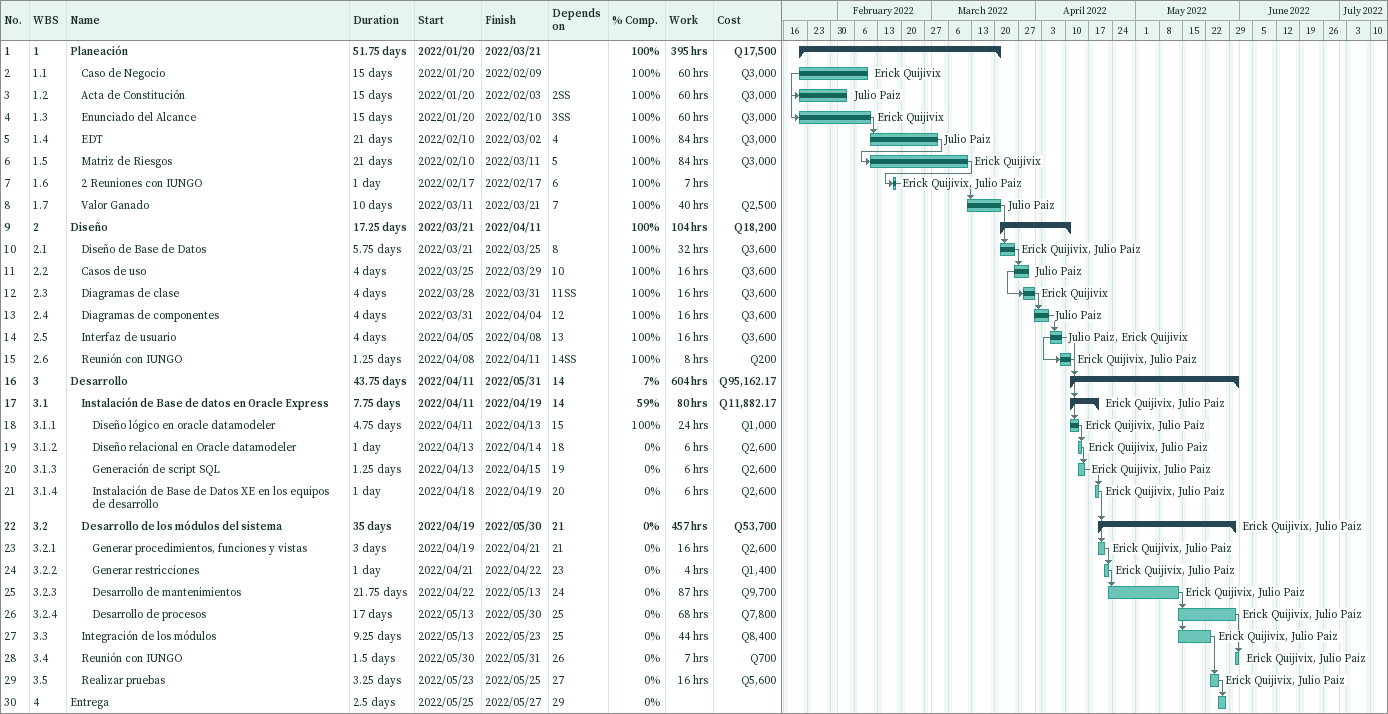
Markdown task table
| ID | WBS | Task | Duration | Start | Finish | Predecessors | Resources | % complete | Work (h) | Cost (Q) |
|---|---|---|---|---|---|---|---|---|---|---|
| 1 | 1 | **Planeación** | 51.75d | 2022-01-20 | 2022-03-21 |  |  | 100 | 395 | 17500 |
| 2 | 1.1 | Caso de Negocio | 15d | 2022-01-20 | 2022-02-09 |  | Erick Quijivix | 100 | 60 | 3000 |
| 3 | 1.2 | Acta de Constitución | 15d | 2022-01-20 | 2022-02-03 | 2SS | Julio Paiz | 100 | 60 | 3000 |
| 4 | 1.3 | Enunciado del Alcance | 15d | 2022-01-20 | 2022-02-10 | 3SS | Erick Quijivix | 100 | 60 | 3000 |
| 5 | 1.4 | EDT | 21d | 2022-02-10 | 2022-03-02 | 4 | Julio Paiz | 100 | 84 | 3000 |
| 6 | 1.5 | Matriz de Riesgos | 21d | 2022-02-10 | 2022-03-11 | 5 | Erick Quijivix | 100 | 84 | 3000 |
| 7 | 1.6 | 2 Reuniones con IUNGO | 1d | 2022-02-17 | 2022-02-17 | 6 | Erick Quijivix, Julio Paiz | 100 | 7 |  |
| 8 | 1.7 | Valor Ganado | 10d | 2022-03-11 | 2022-03-21 | 7 | Julio Paiz | 100 | 40 | 2500 |
| 9 | 2 | **Diseño** | 17.25d | 2022-03-21 | 2022-04-11 |  |  | 100 | 104 | 18200 |
| 10 | 2.1 | Diseño de Base de Datos | 5.75d | 2022-03-21 | 2022-03-25 | 8 | Erick Quijivix, Julio Paiz | 100 | 32 | 3600 |
| 11 | 2.2 | Casos de uso | 4d | 2022-03-25 | 2022-03-29 | 10 | Julio Paiz | 100 | 16 | 3600 |
| 12 | 2.3 | Diagramas de clase | 4d | 2022-03-28 | 2022-03-31 | 11SS | Erick Quijivix | 100 | 16 | 3600 |
| 13 | 2.4 | Diagramas de componentes | 4d | 2022-03-31 | 2022-04-04 | 12 | Julio Paiz | 100 | 16 | 3600 |
| 14 | 2.5 | Interfaz de usuario | 4d | 2022-04-05 | 2022-04-08 | 13 | Julio Paiz, Erick Quijivix | 100 | 16 | 3600 |
| 15 | 2.6 | Reunión con IUNGO | 1.25d | 2022-04-08 | 2022-04-11 | 14SS | Erick Quijivix, Julio Paiz | 100 | 8 | 200 |
| 16 | 3 | **Desarrollo** | 43.75d | 2022-04-11 | 2022-05-31 | 14 |  | 7 | 604 | 95162.17 |
| 17 | 3.1 | **Instalación de Base de datos en Oracle Express** | 7.75d | 2022-04-11 | 2022-04-19 | 14 | Erick Quijivix, Julio Paiz | 59 | 80 | 11882.17 |
| 18 | 3.1.1 | Diseño lógico en oracle datamodeler | 4.75d | 2022-04-11 | 2022-04-13 | 15 | Erick Quijivix, Julio Paiz | 100 | 24 | 1000 |
| 19 | 3.1.2 | Diseño relacional en Oracle datamodeler | 1d | 2022-04-13 | 2022-04-14 | 18 | Erick Quijivix, Julio Paiz | 0 | 6 | 2600 |
| 20 | 3.1.3 | Generación de script SQL | 1.25d | 2022-04-13 | 2022-04-15 | 19 | Erick Quijivix, Julio Paiz | 0 | 6 | 2600 |
| 21 | 3.1.4 | Instalación de Base de Datos XE en los equipos de desarrollo | 1d | 2022-04-18 | 2022-04-19 | 20 | Erick Quijivix, Julio Paiz | 0 | 6 | 2600 |
| 22 | 3.2 | **Desarrollo de los módulos del sistema** | 35d | 2022-04-19 | 2022-05-30 | 21 | Erick Quijivix, Julio Paiz | 0 | 457 | 53700 |
| 23 | 3.2.1 | Generar procedimientos, funciones y vistas | 3d | 2022-04-19 | 2022-04-21 | 21 | Erick Quijivix, Julio Paiz | 0 | 16 | 2600 |
| 24 | 3.2.2 | Generar restricciones | 1d | 2022-04-21 | 2022-04-22 | 23 | Erick Quijivix, Julio Paiz | 0 | 4 | 1400 |
| 25 | 3.2.3 | Desarrollo de mantenimientos | 21.75d | 2022-04-22 | 2022-05-13 | 24 | Erick Quijivix, Julio Paiz | 0 | 87 | 9700 |
| 26 | 3.2.4 | Desarrollo de procesos | 17d | 2022-05-13 | 2022-05-30 | 25 | Erick Quijivix, Julio Paiz | 0 | 68 | 7800 |
| 27 | 3.3 | Integración de los módulos | 9.25d | 2022-05-13 | 2022-05-23 | 25 | Erick Quijivix, Julio Paiz | 0 | 44 | 8400 |
| 28 | 3.4 | Reunión con IUNGO | 1.5d | 2022-05-30 | 2022-05-31 | 26 | Erick Quijivix, Julio Paiz | 0 | 7 | 700 |
| 29 | 3.5 | Realizar pruebas | 3.25d | 2022-05-23 | 2022-05-25 | 27 | Erick Quijivix, Julio Paiz | 0 | 16 | 5600 |
| 30 | 4 | Entrega | 2.5d | 2022-05-25 | 2022-05-27 | 29 |  | 0 |  |  |
